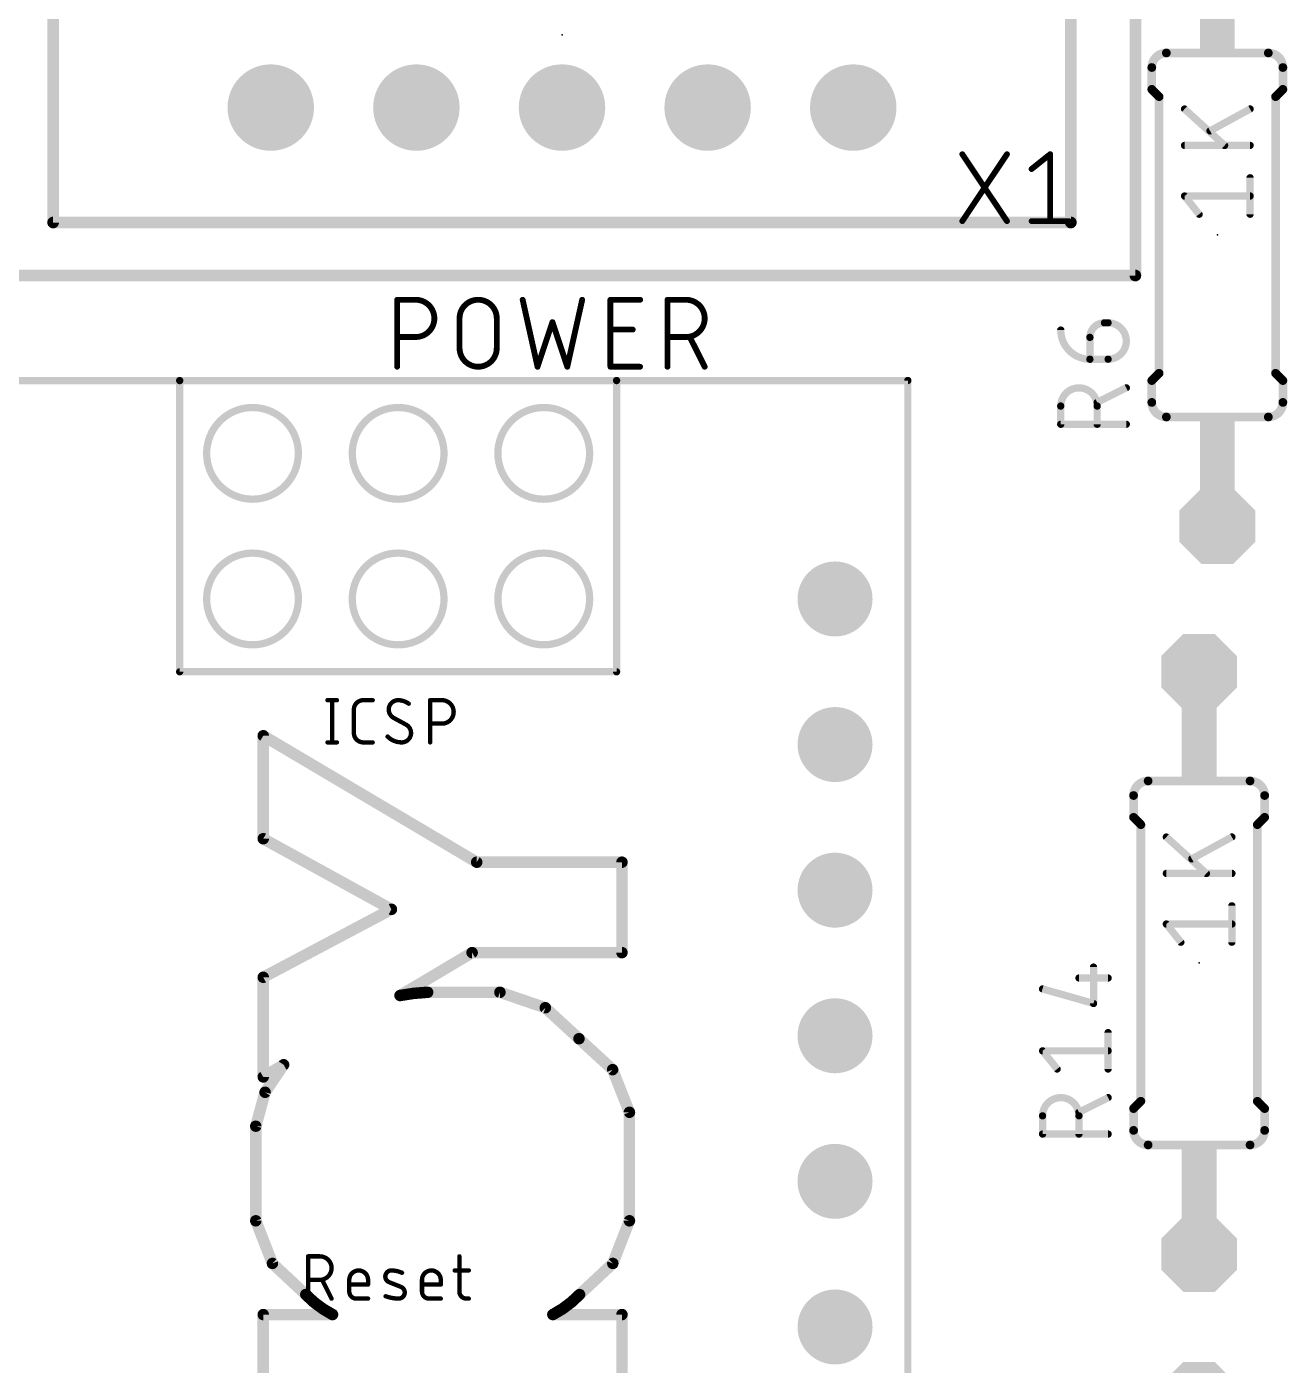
# Model space of a CAD drawing. Header units: millimetres. Extents: x 2963 to 3070, y 976 to 1104.
# Drawn here: x 2976.92 to 2998.9, y 1026.27 to 1049.62 of the extents above; entities that cross this region are included whole.
import ezdxf

# ---------------------------------------------------------------- set-up
doc = ezdxf.new("R2010")
doc.units = ezdxf.units.MM
doc.layers.add('PCB', color=31, linetype='Continuous')

# ---------------------------------------------------------------- blocks, each defined once
blk = doc.blocks.new('ROUNDP')
at = {"const_width": 0.5}
blk.add_lwpolyline([(0, -0.25, 1), (0, 0.25, 1), (0, -0.25)], format="xyb", dxfattribs=at)
blk = doc.blocks.new('RECT')
blk.add_solid([(-0.5, -0.5), (0.5, -0.5), (-0.5, 0.5), (0.5, 0.5)])
blk = doc.blocks.new('OCTAGONP')
at = {"const_width": 0.5}
blk.add_lwpolyline([(-0.25, -0.1036), (-0.25, 0.1036), (-0.1036, 0.25), (0.1036, 0.25), (0.25, 0.1036), (0.25, -0.1036), (0.1036, -0.25), (-0.1036, -0.25), (-0.25, -0.1036), (-0.25, 0.1036)], dxfattribs=at)

msp = doc.modelspace()

# ---------------------------------------------------------------- linework, layer by layer
at = {"layer": 'PCB'}
for points, const_width in [([(2996.252, 1053.676), (2996.252, 1045.276)], 0.203), ([(2977.377, 1046.201), (2977.377, 1052.751)], 0.203), ([(2995.127, 1052.751), (2995.127, 1046.201)], 0.203), ([(2996.793, 1049.159), (2998.571, 1049.159)], 0.152), ([(2996.539, 1048.905), (2996.539, 1048.524)], 0.152), ([(2998.825, 1048.905), (2998.825, 1048.524)], 0.152), ([(2996.666, 1048.397), (2996.539, 1048.524)], 0.152), ([(2996.666, 1043.571), (2996.666, 1048.397)], 0.152), ([(2998.698, 1048.397), (2998.825, 1048.524)], 0.152), ([(2998.698, 1043.571), (2998.698, 1048.397)], 0.152), ([(2997.11, 1048.181), (2997.809, 1047.546)], 0.127), ([(2998.253, 1048.181), (2997.555, 1047.8)], 0.127), ([(2998.253, 1047.546), (2997.11, 1047.546)], 0.127), ([(2993.234, 1046.225), (2994.013, 1047.393)], 0.102), ([(2993.234, 1047.393), (2994.013, 1046.225)], 0.102), ([(2994.442, 1047.134), (2994.766, 1047.393)], 0.102), ([(2994.766, 1047.393), (2994.766, 1046.225)], 0.102), ([(2998.253, 1046.346), (2998.253, 1046.981)], 0.127), ([(2997.364, 1046.346), (2997.11, 1046.663)], 0.127), ([(2997.11, 1046.663), (2998.253, 1046.663)], 0.127), ([(2995.127, 1046.201), (2977.377, 1046.201)], 0.203), ([(2994.442, 1046.225), (2995.091, 1046.225)], 0.102), ([(2996.252, 1045.276), (2976.252, 1045.276)], 0.203), ([(2983.377, 1043.685), (2983.377, 1044.853)], 0.102), ([(2983.377, 1044.853), (2983.701, 1044.853)], 0.102), ([(2985.566, 1044.853), (2985.825, 1043.685)], 0.102), ([(2986.344, 1043.685), (2986.604, 1044.853)], 0.102), ([(2987.096, 1043.685), (2987.096, 1044.853)], 0.102), ([(2987.096, 1044.853), (2987.615, 1044.853)], 0.102), ([(2988.092, 1043.685), (2988.092, 1044.853)], 0.102), ([(2988.092, 1044.853), (2988.416, 1044.853)], 0.102), ([(2984.465, 1044.01), (2984.465, 1044.529)], 0.102), ([(2985.114, 1044.529), (2985.114, 1044.01)], 0.102), ([(2985.825, 1043.685), (2986.085, 1044.464)], 0.102), ([(2986.085, 1044.464), (2986.344, 1043.685)], 0.102), ([(2995.713, 1044.451), (2995.777, 1044.451)], 0.127), ([(2983.701, 1044.204), (2983.377, 1044.204)], 0.102), ([(2987.096, 1044.334), (2987.486, 1044.334)], 0.102), ([(2988.416, 1044.204), (2988.092, 1044.204)], 0.102), ([(2988.741, 1043.685), (2988.481, 1044.204)], 0.102), ([(2995.459, 1043.816), (2995.459, 1044.197)], 0.127), ([(2987.615, 1043.685), (2987.096, 1043.685)], 0.102), ([(2995.777, 1043.816), (2995.459, 1043.816)], 0.127), ([(2974.504, 1043.444), (2979.584, 1043.444)], 0.127), ([(2979.584, 1043.444), (2987.204, 1043.444)], 0.127), ([(2979.584, 1043.444), (2979.584, 1038.364)], 0.127), ([(2987.204, 1043.444), (2992.284, 1043.444)], 0.127), ([(2987.204, 1038.364), (2987.204, 1043.444)], 0.127), ([(2992.284, 1043.444), (2992.284, 1000.264)], 0.127), ([(2996.666, 1043.571), (2996.539, 1043.444)], 0.152), ([(2996.539, 1043.063), (2996.539, 1043.444)], 0.152), ([(2998.698, 1043.571), (2998.825, 1043.444)], 0.152), ([(2998.825, 1043.063), (2998.825, 1043.444)], 0.152), ([(2996.094, 1043.317), (2995.586, 1043.063)], 0.127), ([(2994.951, 1042.682), (2994.951, 1042.999)], 0.127), ([(2995.586, 1042.999), (2995.586, 1042.682)], 0.127), ([(2996.793, 1042.809), (2998.571, 1042.809)], 0.152), ([(2996.094, 1042.682), (2994.951, 1042.682)], 0.127), ([(2997.682, 1040.904), (2997.682, 1041.92)], 0.61), ([(2997.364, 1038.364), (2997.364, 1037.348)], 0.61), ([(2979.584, 1038.364), (2987.204, 1038.364)], 0.127), ([(2982.162, 1037.868), (2982.326, 1037.868)], 0.0762), ([(2982.244, 1037.868), (2982.244, 1037.132)], 0.0762), ([(2982.786, 1037.868), (2982.95, 1037.868)], 0.0762), ([(2983.953, 1037.132), (2983.953, 1037.868)], 0.0762), ([(2983.953, 1037.868), (2984.158, 1037.868)], 0.0762), ([(2982.622, 1037.295), (2982.622, 1037.705)], 0.0762), ([(2983.537, 1037.439), (2983.312, 1037.561)], 0.0762), ([(2984.158, 1037.459), (2983.953, 1037.459)], 0.0762), ([(2981.041, 1035.451), (2981.041, 1037.248)], 0.2), ([(2981.041, 1037.248), (2984.764, 1035.042)], 0.2), ([(2982.162, 1037.132), (2982.326, 1037.132)], 0.0762), ([(2982.95, 1037.132), (2982.786, 1037.132)], 0.0762), ([(2996.475, 1036.459), (2998.253, 1036.459)], 0.152), ([(2996.221, 1036.205), (2996.221, 1035.824)], 0.152), ([(2998.507, 1036.205), (2998.507, 1035.824)], 0.152), ([(2996.348, 1035.697), (2996.221, 1035.824)], 0.152), ([(2998.38, 1035.697), (2998.507, 1035.824)], 0.152), ([(2983.277, 1034.22), (2981.041, 1035.451)], 0.2), ([(2996.348, 1030.871), (2996.348, 1035.697)], 0.152), ([(2998.38, 1030.871), (2998.38, 1035.697)], 0.152), ([(2996.793, 1035.481), (2997.491, 1034.846)], 0.127), ([(2997.936, 1035.481), (2997.237, 1035.1)], 0.127), ([(2984.764, 1035.042), (2987.298, 1035.042)], 0.2), ([(2987.298, 1035.042), (2987.298, 1033.464)], 0.2), ([(2997.936, 1034.846), (2996.793, 1034.846)], 0.127), ([(2981.041, 1033.034), (2983.277, 1034.22)], 0.2), ([(2997.936, 1033.646), (2997.936, 1034.281)], 0.127), ([(2997.047, 1033.646), (2996.793, 1033.963)], 0.127), ([(2996.793, 1033.963), (2997.936, 1033.963)], 0.127), ([(2984.684, 1033.464), (2983.427, 1032.716)], 0.2), ([(2987.298, 1033.464), (2984.684, 1033.464)], 0.2), ([(2995.523, 1032.577), (2995.523, 1033.212)], 0.127), ([(2981.041, 1031.296), (2981.041, 1033.034)], 0.2), ([(2995.269, 1033.021), (2995.777, 1033.021)], 0.127), ([(2983.427, 1032.716), (2983.661, 1032.753)], 0.2), ([(2983.661, 1032.753), (2983.909, 1032.773)], 0.2), ([(2983.909, 1032.773), (2985.169, 1032.773)], 0.2), ([(2985.169, 1032.773), (2985.961, 1032.503)], 0.2), ([(2994.634, 1032.831), (2995.523, 1032.577)], 0.127), ([(2985.961, 1032.503), (2986.548, 1031.963)], 0.2), ([(2986.548, 1031.963), (2987.135, 1031.423)], 0.2), ([(2995.777, 1031.434), (2995.777, 1032.069)], 0.127), ([(2994.888, 1031.434), (2994.634, 1031.751)], 0.127), ([(2994.634, 1031.751), (2995.777, 1031.751)], 0.127), ([(2981.397, 1031.508), (2981.041, 1031.296)], 0.2), ([(2981.073, 1031.028), (2981.397, 1031.508)], 0.2), ([(2987.135, 1031.423), (2987.428, 1030.679)], 0.2), ([(2980.911, 1030.436), (2981.073, 1031.028)], 0.2), ([(2995.777, 1030.934), (2995.269, 1030.68)], 0.127), ([(2996.348, 1030.871), (2996.221, 1030.744)], 0.152), ([(2998.38, 1030.871), (2998.507, 1030.744)], 0.152), ([(2987.428, 1030.679), (2987.428, 1028.786)], 0.2), ([(2994.634, 1030.299), (2994.634, 1030.617)], 0.127), ([(2995.269, 1030.617), (2995.269, 1030.299)], 0.127), ([(2996.221, 1030.363), (2996.221, 1030.744)], 0.152), ([(2998.507, 1030.363), (2998.507, 1030.744)], 0.152), ([(2980.911, 1028.786), (2980.911, 1030.436)], 0.2), ([(2995.777, 1030.299), (2994.634, 1030.299)], 0.127), ([(2996.475, 1030.109), (2998.253, 1030.109)], 0.152), ([(2997.364, 1028.204), (2997.364, 1029.22)], 0.61), ([(2981.202, 1028.042), (2980.911, 1028.786)], 0.2), ([(2987.428, 1028.786), (2987.138, 1028.042)], 0.2), ([(2981.783, 1027.499), (2981.202, 1028.042)], 0.2), ([(2981.823, 1027.429), (2981.823, 1028.166)], 0.0762), ([(2981.823, 1028.166), (2982.028, 1028.166)], 0.0762), ([(2984.462, 1028.166), (2984.462, 1027.552)], 0.0762), ([(2987.138, 1028.042), (2986.558, 1027.499)], 0.2), ([(2984.381, 1027.92), (2984.626, 1027.92)], 0.0762), ([(2982.028, 1027.756), (2981.823, 1027.756)], 0.0762), ([(2982.232, 1027.429), (2982.069, 1027.756)], 0.0762), ([(2982.542, 1027.552), (2982.542, 1027.756)], 0.0762), ([(2982.869, 1027.674), (2982.542, 1027.674)], 0.0762), ([(2982.869, 1027.756), (2982.869, 1027.674)], 0.0762), ([(2983.442, 1027.634), (2983.237, 1027.715)], 0.0762), ([(2983.81, 1027.552), (2983.81, 1027.756)], 0.0762), ([(2984.137, 1027.674), (2983.81, 1027.674)], 0.0762), ([(2984.137, 1027.756), (2984.137, 1027.674)], 0.0762), ([(2981.926, 1027.366), (2981.783, 1027.499)], 0.2), ([(2982.081, 1027.25), (2981.926, 1027.366)], 0.2), ([(2982.869, 1027.429), (2982.664, 1027.429)], 0.0762), ([(2984.137, 1027.429), (2983.932, 1027.429)], 0.0762), ([(2984.585, 1027.429), (2984.626, 1027.429)], 0.0762), ([(2986.416, 1027.366), (2986.261, 1027.25)], 0.2), ([(2986.558, 1027.499), (2986.416, 1027.366)], 0.2), ([(2981.041, 1024.274), (2981.041, 1027.15)], 0.2), ([(2981.041, 1027.15), (2982.25, 1027.15)], 0.2), ([(2982.25, 1027.15), (2982.081, 1027.25)], 0.2), ([(2986.261, 1027.25), (2986.092, 1027.15)], 0.2), ([(2986.092, 1027.15), (2987.298, 1027.15)], 0.2), ([(2987.298, 1027.15), (2987.298, 1025.58)], 0.2)]:
    msp.add_lwpolyline(points, dxfattribs=dict(at, const_width=const_width))
for points, const_width in [([(2996.793, 1049.159, 0.4142), (2996.539, 1048.905)], 0.152), ([(2996.793, 1049.197, 1), (2996.793, 1049.121)], 0.0762), ([(2996.793, 1049.121, 1), (2996.793, 1049.197)], 0.0762), ([(2998.825, 1048.905, 0.4142), (2998.571, 1049.159)], 0.152), ([(2998.571, 1049.197, 1), (2998.571, 1049.121)], 0.0762), ([(2998.571, 1049.121, 1), (2998.571, 1049.197)], 0.0762), ([(2996.577, 1048.905, 1), (2996.501, 1048.905)], 0.0762), ([(2996.501, 1048.905, 1), (2996.577, 1048.905)], 0.0762), ([(2998.863, 1048.905, 1), (2998.787, 1048.905)], 0.0762), ([(2998.787, 1048.905, 1), (2998.863, 1048.905)], 0.0762), ([(2996.501, 1048.524, 1), (2996.577, 1048.524)], 0.0762), ([(2996.566, 1048.551, 1), (2996.512, 1048.497)], 0.0762), ([(2996.704, 1048.397, 1), (2996.628, 1048.397)], 0.0762), ([(2996.639, 1048.37, 1), (2996.693, 1048.424)], 0.0762), ([(2998.736, 1048.397, 1), (2998.66, 1048.397)], 0.0762), ([(2998.671, 1048.424, 1), (2998.725, 1048.37)], 0.0762), ([(2998.787, 1048.524, 1), (2998.863, 1048.524)], 0.0762), ([(2998.852, 1048.497, 1), (2998.798, 1048.551)], 0.0762), ([(2997.132, 1048.204, 1), (2997.089, 1048.157)], 0.0635), ([(2998.268, 1048.153, 1), (2998.238, 1048.209)], 0.0635), ([(2997.539, 1047.828, 1), (2997.57, 1047.772)], 0.0635), ([(2997.11, 1047.578, 1), (2997.11, 1047.514)], 0.0635), ([(2997.787, 1047.522, 1), (2997.83, 1047.569)], 0.0635), ([(2998.253, 1047.514, 1), (2998.253, 1047.578)], 0.0635), ([(2993.255, 1047.407, 1), (2993.213, 1047.379)], 0.0508), ([(2994.034, 1047.379, 1), (2993.992, 1047.407)], 0.0508), ([(2994.792, 1047.393, 1), (2994.741, 1047.393)], 0.0508), ([(2994.782, 1047.374, 1), (2994.75, 1047.413)], 0.0508), ([(2994.426, 1047.154, 1), (2994.458, 1047.114)], 0.0508), ([(2998.285, 1046.981, 1), (2998.221, 1046.981)], 0.0635), ([(2997.135, 1046.683, 1), (2997.085, 1046.643)], 0.0635), ([(2997.11, 1046.695, 1), (2997.11, 1046.631)], 0.0635), ([(2998.253, 1046.631, 1), (2998.253, 1046.695)], 0.0635), ([(2977.377, 1046.252, 1), (2977.377, 1046.15)], 0.102), ([(2995.127, 1046.15, 1), (2995.127, 1046.252)], 0.102), ([(2997.339, 1046.326, 1), (2997.389, 1046.365)], 0.0635), ([(2998.221, 1046.346, 1), (2998.285, 1046.346)], 0.0635), ([(2977.326, 1046.201, 1), (2977.427, 1046.201)], 0.102), ([(2993.213, 1046.239, 1), (2993.255, 1046.211)], 0.0508), ([(2993.992, 1046.211, 1), (2994.034, 1046.239)], 0.0508), ([(2994.442, 1046.25, 1), (2994.442, 1046.2)], 0.0508), ([(2994.741, 1046.225, 1), (2994.792, 1046.225)], 0.0508), ([(2995.076, 1046.201, 1), (2995.177, 1046.201)], 0.102), ([(2995.091, 1046.2, 1), (2995.091, 1046.25)], 0.0508), ([(2996.252, 1045.225, 1), (2996.252, 1045.327)], 0.102), ([(2996.201, 1045.276, 1), (2996.302, 1045.276)], 0.102), ([(2983.402, 1044.853, 1), (2983.352, 1044.853)], 0.0508), ([(2983.377, 1044.879, 1), (2983.377, 1044.828)], 0.0508), ([(2983.701, 1044.204, 1), (2983.701, 1044.853)], 0.102), ([(2983.701, 1044.879, 1), (2983.701, 1044.828)], 0.0508), ([(2983.701, 1044.828, 1), (2983.701, 1044.879)], 0.0508), ([(2985.114, 1044.529, 1), (2984.465, 1044.529)], 0.102), ([(2985.59, 1044.859, 1), (2985.541, 1044.848)], 0.0508), ([(2986.629, 1044.848, 1), (2986.579, 1044.859)], 0.0508), ([(2987.121, 1044.853, 1), (2987.071, 1044.853)], 0.0508), ([(2987.096, 1044.879, 1), (2987.096, 1044.828)], 0.0508), ([(2987.615, 1044.828, 1), (2987.615, 1044.879)], 0.0508), ([(2988.117, 1044.853, 1), (2988.066, 1044.853)], 0.0508), ([(2988.092, 1044.879, 1), (2988.092, 1044.828)], 0.0508), ([(2988.416, 1044.204, 1), (2988.416, 1044.853)], 0.102), ([(2988.416, 1044.879, 1), (2988.416, 1044.828)], 0.0508), ([(2988.416, 1044.828, 1), (2988.416, 1044.879)], 0.0508), ([(2984.49, 1044.529, 1), (2984.439, 1044.529)], 0.0508), ([(2984.439, 1044.529, 1), (2984.49, 1044.529)], 0.0508), ([(2985.139, 1044.529, 1), (2985.089, 1044.529)], 0.0508), ([(2985.089, 1044.529, 1), (2985.139, 1044.529)], 0.0508), ([(2986.109, 1044.472, 1), (2986.061, 1044.456)], 0.0508), ([(2986.109, 1044.456, 1), (2986.061, 1044.472)], 0.0508), ([(2995.713, 1044.451, 0.4142), (2995.459, 1044.197)], 0.127), ([(2995.713, 1044.483, 1), (2995.713, 1044.42)], 0.0635), ([(2995.713, 1044.42, 1), (2995.713, 1044.483)], 0.0635), ([(2995.777, 1043.816, 1), (2995.777, 1044.451)], 0.127), ([(2995.777, 1044.483, 1), (2995.777, 1044.42)], 0.0635), ([(2995.777, 1044.42, 1), (2995.777, 1044.483)], 0.0635), ([(2983.377, 1044.23, 1), (2983.377, 1044.179)], 0.0508), ([(2983.701, 1044.23, 1), (2983.701, 1044.179)], 0.0508), ([(2983.701, 1044.179, 1), (2983.701, 1044.23)], 0.0508), ([(2987.096, 1044.359, 1), (2987.096, 1044.309)], 0.0508), ([(2987.486, 1044.309, 1), (2987.486, 1044.359)], 0.0508), ([(2988.092, 1044.23, 1), (2988.092, 1044.179)], 0.0508), ([(2988.416, 1044.23, 1), (2988.416, 1044.179)], 0.0508), ([(2988.416, 1044.179, 1), (2988.416, 1044.23)], 0.0508), ([(2988.504, 1044.216, 1), (2988.458, 1044.193)], 0.0508), ([(2994.951, 1044.324, 0.4142), (2995.459, 1043.816)], 0.127), ([(2994.983, 1044.324, 1), (2994.919, 1044.324)], 0.0635), ([(2995.491, 1044.197, 1), (2995.427, 1044.197)], 0.0635), ([(2995.427, 1044.197, 1), (2995.491, 1044.197)], 0.0635), ([(2984.465, 1044.01, 1), (2985.114, 1044.01)], 0.102), ([(2984.49, 1044.01, 1), (2984.439, 1044.01)], 0.0508), ([(2984.439, 1044.01, 1), (2984.49, 1044.01)], 0.0508), ([(2985.139, 1044.01, 1), (2985.089, 1044.01)], 0.0508), ([(2985.089, 1044.01, 1), (2985.139, 1044.01)], 0.0508), ([(2985.801, 1043.693, 1), (2985.849, 1043.677)], 0.0508), ([(2986.32, 1043.677, 1), (2986.369, 1043.693)], 0.0508), ([(2987.096, 1043.71, 1), (2987.096, 1043.66)], 0.0508), ([(2987.615, 1043.66, 1), (2987.615, 1043.71)], 0.0508), ([(2988.718, 1043.674, 1), (2988.764, 1043.696)], 0.0508), ([(2995.459, 1043.848, 1), (2995.459, 1043.785)], 0.0635), ([(2995.427, 1043.816, 1), (2995.491, 1043.816)], 0.0635), ([(2995.459, 1043.785, 1), (2995.459, 1043.848)], 0.0635), ([(2995.777, 1043.848, 1), (2995.777, 1043.785)], 0.0635), ([(2995.777, 1043.785, 1), (2995.777, 1043.848)], 0.0635), ([(2979.584, 1043.475, 1), (2979.584, 1043.412)], 0.0635), ([(2979.616, 1043.444, 1), (2979.552, 1043.444)], 0.0635), ([(2979.584, 1043.412, 1), (2979.584, 1043.475)], 0.0635), ([(2983.352, 1043.685, 1), (2983.402, 1043.685)], 0.0508), ([(2985.8, 1043.679, 1), (2985.85, 1043.69)], 0.0508), ([(2986.32, 1043.69, 1), (2986.369, 1043.679)], 0.0508), ([(2987.071, 1043.685, 1), (2987.121, 1043.685)], 0.0508), ([(2987.204, 1043.475, 1), (2987.204, 1043.412)], 0.0635), ([(2987.236, 1043.444, 1), (2987.172, 1043.444)], 0.0635), ([(2987.204, 1043.412, 1), (2987.204, 1043.475)], 0.0635), ([(2988.066, 1043.685, 1), (2988.117, 1043.685)], 0.0508), ([(2992.316, 1043.444, 1), (2992.252, 1043.444)], 0.0635), ([(2992.284, 1043.412, 1), (2992.284, 1043.475)], 0.0635), ([(2996.577, 1043.444, 1), (2996.501, 1043.444)], 0.0762), ([(2996.512, 1043.471, 1), (2996.566, 1043.417)], 0.0762), ([(2996.628, 1043.571, 1), (2996.704, 1043.571)], 0.0762), ([(2996.693, 1043.544, 1), (2996.639, 1043.598)], 0.0762), ([(2998.66, 1043.571, 1), (2998.736, 1043.571)], 0.0762), ([(2998.725, 1043.598, 1), (2998.671, 1043.544)], 0.0762), ([(2998.863, 1043.444, 1), (2998.787, 1043.444)], 0.0762), ([(2998.798, 1043.417, 1), (2998.852, 1043.471)], 0.0762), ([(2995.586, 1042.999, 1), (2994.951, 1042.999)], 0.127), ([(2996.108, 1043.288, 1), (2996.08, 1043.345)], 0.0635), ([(2980.854, 1041.374, 1), (2980.854, 1042.974, 1), (2980.854, 1041.374)], 0.127), ([(2983.394, 1041.374, 1), (2983.394, 1042.974, 1), (2983.394, 1041.374)], 0.127), ([(2983.394, 1041.374, 1), (2983.394, 1042.974, 1), (2983.394, 1041.374)], 0.127), ([(2985.934, 1041.374, 1), (2985.934, 1042.974, 1), (2985.934, 1041.374)], 0.127), ([(2994.983, 1042.999, 1), (2994.919, 1042.999)], 0.0635), ([(2994.919, 1042.999, 1), (2994.983, 1042.999)], 0.0635), ([(2995.572, 1043.091, 1), (2995.6, 1043.034)], 0.0635), ([(2995.618, 1042.999, 1), (2995.554, 1042.999)], 0.0635), ([(2995.554, 1042.999, 1), (2995.618, 1042.999)], 0.0635), ([(2996.539, 1043.063, 0.4142), (2996.793, 1042.809)], 0.152), ([(2996.577, 1043.063, 1), (2996.501, 1043.063)], 0.0762), ([(2996.501, 1043.063, 1), (2996.577, 1043.063)], 0.0762), ([(2998.571, 1042.809, 0.4142), (2998.825, 1043.063)], 0.152), ([(2998.863, 1043.063, 1), (2998.787, 1043.063)], 0.0762), ([(2998.787, 1043.063, 1), (2998.863, 1043.063)], 0.0762), ([(2996.793, 1042.847, 1), (2996.793, 1042.771)], 0.0762), ([(2996.793, 1042.771, 1), (2996.793, 1042.847)], 0.0762), ([(2998.571, 1042.847, 1), (2998.571, 1042.771)], 0.0762), ([(2998.571, 1042.771, 1), (2998.571, 1042.847)], 0.0762), ([(2994.951, 1042.713, 1), (2994.951, 1042.65)], 0.0635), ([(2994.919, 1042.682, 1), (2994.983, 1042.682)], 0.0635), ([(2995.554, 1042.682, 1), (2995.618, 1042.682)], 0.0635), ([(2996.094, 1042.65, 1), (2996.094, 1042.713)], 0.0635), ([(2997.834, 1041.92, 1), (2997.529, 1041.92)], 0.305), ([(2997.529, 1040.904, 1), (2997.834, 1040.904)], 0.305), ([(2980.854, 1038.834, 1), (2980.854, 1040.434, 1), (2980.854, 1038.834)], 0.127), ([(2983.394, 1038.834, 1), (2983.394, 1040.434, 1), (2983.394, 1038.834)], 0.127), ([(2985.934, 1038.834, 1), (2985.934, 1040.434, 1), (2985.934, 1038.834)], 0.127), ([(2997.517, 1038.364, 1), (2997.212, 1038.364)], 0.305), ([(2979.584, 1038.395, 1), (2979.584, 1038.332)], 0.0635), ([(2979.552, 1038.364, 1), (2979.616, 1038.364)], 0.0635), ([(2987.172, 1038.364, 1), (2987.236, 1038.364)], 0.0635), ([(2987.204, 1038.332, 1), (2987.204, 1038.395)], 0.0635), ([(2982.162, 1037.887, 1), (2982.162, 1037.849)], 0.0381), ([(2982.263, 1037.868, 1), (2982.225, 1037.868)], 0.0381), ([(2982.326, 1037.849, 1), (2982.326, 1037.887)], 0.0381), ([(2982.786, 1037.868, 0.4142), (2982.622, 1037.705)], 0.0762), ([(2982.786, 1037.887, 1), (2982.786, 1037.849)], 0.0381), ([(2982.786, 1037.849, 1), (2982.786, 1037.887)], 0.0381), ([(2982.95, 1037.849, 1), (2982.95, 1037.887)], 0.0381), ([(2983.394, 1037.868, 0.4142), (2983.23, 1037.705)], 0.0762), ([(2983.578, 1037.807, 0.1623), (2983.394, 1037.868)], 0.0762), ([(2983.394, 1037.887, 1), (2983.394, 1037.849)], 0.0381), ([(2983.394, 1037.849, 1), (2983.394, 1037.887)], 0.0381), ([(2983.972, 1037.868, 1), (2983.934, 1037.868)], 0.0381), ([(2983.953, 1037.887, 1), (2983.953, 1037.849)], 0.0381), ([(2984.158, 1037.459, 1), (2984.158, 1037.868)], 0.0762), ([(2984.158, 1037.887, 1), (2984.158, 1037.849)], 0.0381), ([(2984.158, 1037.849, 1), (2984.158, 1037.887)], 0.0381), ([(2982.641, 1037.705, 1), (2982.603, 1037.705)], 0.0381), ([(2982.603, 1037.705, 1), (2982.641, 1037.705)], 0.0381), ([(2983.23, 1037.705, 0.2656), (2983.312, 1037.561)], 0.0762), ([(2983.249, 1037.705, 1), (2983.211, 1037.705)], 0.0381), ([(2983.211, 1037.705, 1), (2983.249, 1037.705)], 0.0381), ([(2983.567, 1037.792, 1), (2983.59, 1037.822)], 0.0381), ([(2983.321, 1037.578, 1), (2983.303, 1037.545)], 0.0381), ([(2983.303, 1037.545, 1), (2983.322, 1037.578)], 0.0381), ([(2983.619, 1037.295, 0.2656), (2983.537, 1037.439)], 0.0762), ([(2983.547, 1037.455, 1), (2983.528, 1037.422)], 0.0381), ([(2983.528, 1037.422, 1), (2983.546, 1037.455)], 0.0381), ([(2983.953, 1037.478, 1), (2983.953, 1037.44)], 0.0381), ([(2984.158, 1037.478, 1), (2984.158, 1037.44)], 0.0381), ([(2984.158, 1037.44, 1), (2984.158, 1037.478)], 0.0381), ([(2997.212, 1037.348, 1), (2997.517, 1037.348)], 0.305), ([(2981.091, 1037.248, 1), (2980.991, 1037.248)], 0.1), ([(2981.067, 1037.291, 1), (2981.016, 1037.205)], 0.1), ([(2982.622, 1037.295, 0.4142), (2982.786, 1037.132)], 0.0762), ([(2982.641, 1037.295, 1), (2982.603, 1037.295)], 0.0381), ([(2982.603, 1037.295, 1), (2982.641, 1037.295)], 0.0381), ([(2983.21, 1037.234, 0.2), (2983.455, 1037.132)], 0.0762), ([(2983.223, 1037.247, 1), (2983.196, 1037.221)], 0.0381), ([(2983.455, 1037.132, 0.4142), (2983.619, 1037.295)], 0.0762), ([(2983.638, 1037.295, 1), (2983.6, 1037.295)], 0.0381), ([(2983.6, 1037.295, 1), (2983.638, 1037.295)], 0.0381), ([(2982.162, 1037.151, 1), (2982.162, 1037.113)], 0.0381), ([(2982.225, 1037.132, 1), (2982.263, 1037.132)], 0.0381), ([(2982.326, 1037.113, 1), (2982.326, 1037.151)], 0.0381), ([(2982.786, 1037.151, 1), (2982.786, 1037.113)], 0.0381), ([(2982.786, 1037.113, 1), (2982.786, 1037.151)], 0.0381), ([(2982.95, 1037.113, 1), (2982.95, 1037.151)], 0.0381), ([(2983.455, 1037.151, 1), (2983.455, 1037.113)], 0.0381), ([(2983.455, 1037.113, 1), (2983.455, 1037.151)], 0.0381), ([(2983.934, 1037.132, 1), (2983.972, 1037.132)], 0.0381), ([(2996.475, 1036.459, 0.4142), (2996.221, 1036.205)], 0.152), ([(2996.475, 1036.497, 1), (2996.475, 1036.421)], 0.0762), ([(2996.475, 1036.421, 1), (2996.475, 1036.497)], 0.0762), ([(2998.507, 1036.205, 0.4142), (2998.253, 1036.459)], 0.152), ([(2998.253, 1036.497, 1), (2998.253, 1036.421)], 0.0762), ([(2998.253, 1036.421, 1), (2998.253, 1036.497)], 0.0762), ([(2996.259, 1036.205, 1), (2996.183, 1036.205)], 0.0762), ([(2998.545, 1036.205, 1), (2998.469, 1036.205)], 0.0762), ([(2996.183, 1036.205, 1), (2996.259, 1036.205)], 0.0762), ([(2998.469, 1036.205, 1), (2998.545, 1036.205)], 0.0762), ([(2996.248, 1035.851, 1), (2996.194, 1035.797)], 0.0762), ([(2996.183, 1035.824, 1), (2996.259, 1035.824)], 0.0762), ([(2998.469, 1035.824, 1), (2998.545, 1035.824)], 0.0762), ([(2998.534, 1035.797, 1), (2998.48, 1035.851)], 0.0762), ([(2981.066, 1035.495, 1), (2981.017, 1035.408)], 0.1), ([(2996.386, 1035.697, 1), (2996.31, 1035.697)], 0.0762), ([(2996.321, 1035.67, 1), (2996.375, 1035.724)], 0.0762), ([(2998.418, 1035.697, 1), (2998.342, 1035.697)], 0.0762), ([(2998.353, 1035.724, 1), (2998.407, 1035.67)], 0.0762), ([(2980.991, 1035.451, 1), (2981.091, 1035.451)], 0.1), ([(2996.814, 1035.504, 1), (2996.771, 1035.457)], 0.0635), ([(2997.951, 1035.453, 1), (2997.92, 1035.509)], 0.0635), ([(2984.764, 1035.092, 1), (2984.764, 1034.992)], 0.1), ([(2984.739, 1034.999, 1), (2984.79, 1035.085)], 0.1), ([(2987.348, 1035.042, 1), (2987.248, 1035.042)], 0.1), ([(2987.298, 1034.992, 1), (2987.298, 1035.092)], 0.1), ([(2997.222, 1035.128, 1), (2997.252, 1035.072)], 0.0635), ([(2996.793, 1034.878, 1), (2996.793, 1034.814)], 0.0635), ([(2997.47, 1034.822, 1), (2997.513, 1034.869)], 0.0635), ([(2997.936, 1034.814, 1), (2997.936, 1034.878)], 0.0635), ([(2983.3, 1034.175, 1), (2983.253, 1034.264)], 0.1), ([(2983.253, 1034.176, 1), (2983.301, 1034.263)], 0.1), ([(2997.967, 1034.281, 1), (2997.904, 1034.281)], 0.0635), ([(2996.817, 1033.983, 1), (2996.768, 1033.943)], 0.0635), ([(2996.793, 1033.995, 1), (2996.793, 1033.931)], 0.0635), ([(2997.936, 1033.931, 1), (2997.936, 1033.995)], 0.0635), ([(2997.022, 1033.626, 1), (2997.071, 1033.665)], 0.0635), ([(2984.684, 1033.514, 1), (2984.684, 1033.414)], 0.1), ([(2984.71, 1033.421, 1), (2984.659, 1033.507)], 0.1), ([(2987.248, 1033.464, 1), (2987.348, 1033.464)], 0.1), ([(2987.298, 1033.414, 1), (2987.298, 1033.514)], 0.1), ([(2997.904, 1033.646, 1), (2997.967, 1033.646)], 0.0635), ([(2995.554, 1033.212, 1), (2995.491, 1033.212)], 0.0635), ([(2981.091, 1033.034, 1), (2980.991, 1033.034)], 0.1), ([(2981.018, 1033.078, 1), (2981.065, 1032.99)], 0.1), ([(2995.269, 1033.053, 1), (2995.269, 1032.99)], 0.0635), ([(2995.777, 1032.99, 1), (2995.777, 1033.053)], 0.0635), ([(2983.402, 1032.759, 1), (2983.453, 1032.673)], 0.1), ([(2983.42, 1032.766, 1), (2983.435, 1032.667)], 0.1), ([(2983.657, 1032.803, 1), (2983.665, 1032.703)], 0.1), ([(2983.669, 1032.704, 1), (2983.654, 1032.803)], 0.1), ([(2983.909, 1032.823, 1), (2983.909, 1032.723)], 0.1), ([(2983.913, 1032.723, 1), (2983.905, 1032.822)], 0.1), ([(2985.185, 1032.82, 1), (2985.153, 1032.725)], 0.1), ([(2985.169, 1032.723, 1), (2985.169, 1032.823)], 0.1), ([(2994.642, 1032.861, 1), (2994.625, 1032.8)], 0.0635), ([(2985.995, 1032.539, 1), (2985.927, 1032.466)], 0.1), ([(2985.945, 1032.455, 1), (2985.977, 1032.55)], 0.1), ([(2995.491, 1032.577, 1), (2995.554, 1032.577)], 0.0635), ([(2995.514, 1032.546, 1), (2995.531, 1032.607)], 0.0635), ([(2986.582, 1031.999, 1), (2986.514, 1031.926)], 0.1), ([(2986.514, 1031.926, 1), (2986.582, 1031.999)], 0.1), ([(2995.808, 1032.069, 1), (2995.745, 1032.069)], 0.0635), ([(2994.658, 1031.771, 1), (2994.609, 1031.732)], 0.0635), ([(2994.634, 1031.783, 1), (2994.634, 1031.72)], 0.0635), ([(2995.777, 1031.72, 1), (2995.777, 1031.783)], 0.0635), ([(2981.438, 1031.48, 1), (2981.355, 1031.536)], 0.1), ([(2981.422, 1031.465, 1), (2981.371, 1031.551)], 0.1), ([(2981.016, 1031.339, 1), (2981.067, 1031.253)], 0.1), ([(2980.991, 1031.296, 1), (2981.091, 1031.296)], 0.1), ([(2987.181, 1031.441, 1), (2987.088, 1031.404)], 0.1), ([(2987.101, 1031.386, 1), (2987.168, 1031.459)], 0.1), ([(2994.863, 1031.414, 1), (2994.912, 1031.454)], 0.0635), ([(2995.745, 1031.434, 1), (2995.808, 1031.434)], 0.0635), ([(2981.122, 1031.015, 1), (2981.025, 1031.041)], 0.1), ([(2981.032, 1031.056, 1), (2981.115, 1031)], 0.1), ([(2995.269, 1030.617, 1), (2994.634, 1030.617)], 0.127), ([(2995.791, 1030.906, 1), (2995.762, 1030.963)], 0.0635), ([(2996.31, 1030.871, 1), (2996.386, 1030.871)], 0.0762), ([(2996.375, 1030.844, 1), (2996.321, 1030.898)], 0.0762), ([(2998.407, 1030.898, 1), (2998.353, 1030.844)], 0.0762), ([(2998.342, 1030.871, 1), (2998.418, 1030.871)], 0.0762), ([(2987.478, 1030.679, 1), (2987.378, 1030.679)], 0.1), ([(2987.382, 1030.661, 1), (2987.475, 1030.697)], 0.1), ([(2994.665, 1030.617, 1), (2994.602, 1030.617)], 0.0635), ([(2994.602, 1030.617, 1), (2994.665, 1030.617)], 0.0635), ([(2995.254, 1030.709, 1), (2995.283, 1030.652)], 0.0635), ([(2995.3, 1030.617, 1), (2995.237, 1030.617)], 0.0635), ([(2995.237, 1030.617, 1), (2995.3, 1030.617)], 0.0635), ([(2996.259, 1030.744, 1), (2996.183, 1030.744)], 0.0762), ([(2996.194, 1030.771, 1), (2996.248, 1030.717)], 0.0762), ([(2998.545, 1030.744, 1), (2998.469, 1030.744)], 0.0762), ([(2998.48, 1030.717, 1), (2998.534, 1030.771)], 0.0762), ([(2980.961, 1030.436, 1), (2980.861, 1030.436)], 0.1), ([(2980.863, 1030.45, 1), (2980.959, 1030.423)], 0.1), ([(2996.221, 1030.363, 0.4142), (2996.475, 1030.109)], 0.152), ([(2996.259, 1030.363, 1), (2996.183, 1030.363)], 0.0762), ([(2998.253, 1030.109, 0.4142), (2998.507, 1030.363)], 0.152), ([(2998.545, 1030.363, 1), (2998.469, 1030.363)], 0.0762), ([(2994.634, 1030.331, 1), (2994.634, 1030.267)], 0.0635), ([(2994.602, 1030.299, 1), (2994.665, 1030.299)], 0.0635), ([(2995.237, 1030.299, 1), (2995.3, 1030.299)], 0.0635), ([(2995.777, 1030.267, 1), (2995.777, 1030.331)], 0.0635), ([(2996.183, 1030.363, 1), (2996.259, 1030.363)], 0.0762), ([(2996.475, 1030.147, 1), (2996.475, 1030.071)], 0.0762), ([(2996.475, 1030.071, 1), (2996.475, 1030.147)], 0.0762), ([(2998.253, 1030.147, 1), (2998.253, 1030.071)], 0.0762), ([(2998.253, 1030.071, 1), (2998.253, 1030.147)], 0.0762), ([(2998.469, 1030.363, 1), (2998.545, 1030.363)], 0.0762), ([(2997.517, 1029.22, 1), (2997.212, 1029.22)], 0.305), ([(2980.958, 1028.804, 1), (2980.865, 1028.768)], 0.1), ([(2980.861, 1028.786, 1), (2980.961, 1028.786)], 0.1), ([(2987.378, 1028.786, 1), (2987.478, 1028.786)], 0.1), ([(2987.475, 1028.768, 1), (2987.381, 1028.804)], 0.1), ([(2997.212, 1028.204, 1), (2997.517, 1028.204)], 0.305), ([(2981.236, 1028.079, 1), (2981.168, 1028.006)], 0.1), ([(2981.155, 1028.024, 1), (2981.248, 1028.06)], 0.1), ([(2981.842, 1028.166, 1), (2981.804, 1028.166)], 0.0381), ([(2981.823, 1028.185, 1), (2981.823, 1028.147)], 0.0381), ([(2982.028, 1027.756, 1), (2982.028, 1028.166)], 0.0762), ([(2982.028, 1028.185, 1), (2982.028, 1028.147)], 0.0381), ([(2982.028, 1028.147, 1), (2982.028, 1028.185)], 0.0381), ([(2984.481, 1028.166, 1), (2984.443, 1028.166)], 0.0381), ([(2987.092, 1028.06, 1), (2987.185, 1028.024)], 0.1), ([(2987.172, 1028.006, 1), (2987.104, 1028.079)], 0.1), ([(2982.869, 1027.756, 1), (2982.542, 1027.756)], 0.0762), ([(2983.278, 1027.92, 0.8318), (2983.237, 1027.715)], 0.0762), ([(2983.462, 1027.879, 0.1025), (2983.278, 1027.92)], 0.0762), ([(2983.278, 1027.939, 1), (2983.278, 1027.901)], 0.0381), ([(2983.278, 1027.901, 1), (2983.278, 1027.939)], 0.0381), ([(2983.454, 1027.862, 1), (2983.47, 1027.896)], 0.0381), ([(2984.137, 1027.756, 1), (2983.81, 1027.756)], 0.0762), ([(2984.381, 1027.939, 1), (2984.381, 1027.901)], 0.0381), ([(2984.626, 1027.901, 1), (2984.626, 1027.939)], 0.0381), ([(2981.823, 1027.775, 1), (2981.823, 1027.737)], 0.0381), ([(2982.028, 1027.775, 1), (2982.028, 1027.737)], 0.0381), ([(2982.028, 1027.737, 1), (2982.028, 1027.775)], 0.0381), ([(2982.086, 1027.765, 1), (2982.052, 1027.748)], 0.0381), ([(2982.561, 1027.756, 1), (2982.523, 1027.756)], 0.0381), ([(2982.523, 1027.756, 1), (2982.561, 1027.756)], 0.0381), ([(2982.542, 1027.694, 1), (2982.542, 1027.655)], 0.0381), ([(2982.888, 1027.756, 1), (2982.85, 1027.756)], 0.0381), ([(2982.85, 1027.756, 1), (2982.888, 1027.756)], 0.0381), ([(2982.85, 1027.674, 1), (2982.888, 1027.674)], 0.0381), ([(2982.869, 1027.655, 1), (2982.869, 1027.694)], 0.0381), ([(2983.244, 1027.733, 1), (2983.23, 1027.698)], 0.0381), ([(2983.23, 1027.698, 1), (2983.244, 1027.733)], 0.0381), ([(2983.401, 1027.429, 0.8318), (2983.442, 1027.634)], 0.0762), ([(2983.449, 1027.651, 1), (2983.435, 1027.616)], 0.0381), ([(2983.435, 1027.616, 1), (2983.449, 1027.651)], 0.0381), ([(2983.81, 1027.694, 1), (2983.81, 1027.655)], 0.0381), ([(2983.829, 1027.756, 1), (2983.791, 1027.756)], 0.0381), ([(2983.791, 1027.756, 1), (2983.829, 1027.756)], 0.0381), ([(2984.156, 1027.756, 1), (2984.118, 1027.756)], 0.0381), ([(2984.118, 1027.756, 1), (2984.156, 1027.756)], 0.0381), ([(2984.118, 1027.674, 1), (2984.156, 1027.674)], 0.0381), ([(2984.137, 1027.655, 1), (2984.137, 1027.694)], 0.0381), ([(2981.817, 1027.536, 1), (2981.749, 1027.463)], 0.1), ([(2981.749, 1027.463, 1), (2981.817, 1027.536)], 0.1), ([(2981.804, 1027.429, 1), (2981.842, 1027.429)], 0.0381), ([(2981.955, 1027.406, 1), (2981.896, 1027.326)], 0.1), ([(2981.891, 1027.33, 1), (2981.96, 1027.403)], 0.1), ([(2982.215, 1027.42, 1), (2982.249, 1027.437)], 0.0381), ([(2982.542, 1027.552, 0.4142), (2982.664, 1027.429)], 0.0762), ([(2982.561, 1027.552, 1), (2982.523, 1027.552)], 0.0381), ([(2982.523, 1027.552, 1), (2982.561, 1027.552)], 0.0381), ([(2982.664, 1027.448, 1), (2982.664, 1027.41)], 0.0381), ([(2982.664, 1027.41, 1), (2982.664, 1027.448)], 0.0381), ([(2982.869, 1027.41, 1), (2982.869, 1027.448)], 0.0381), ([(2983.176, 1027.47, 0.083), (2983.401, 1027.429)], 0.0762), ([(2983.182, 1027.488, 1), (2983.169, 1027.452)], 0.0381), ([(2983.401, 1027.448, 1), (2983.4, 1027.41)], 0.0381), ([(2983.4, 1027.41, 1), (2983.401, 1027.448)], 0.0381), ([(2983.81, 1027.552, 0.4142), (2983.932, 1027.429)], 0.0762), ([(2983.829, 1027.552, 1), (2983.791, 1027.552)], 0.0381), ([(2983.791, 1027.552, 1), (2983.829, 1027.552)], 0.0381), ([(2983.932, 1027.448, 1), (2983.932, 1027.41)], 0.0381), ([(2983.932, 1027.41, 1), (2983.932, 1027.448)], 0.0381), ([(2984.137, 1027.41, 1), (2984.137, 1027.448)], 0.0381), ([(2984.462, 1027.552, 0.4142), (2984.585, 1027.429)], 0.0762), ([(2984.481, 1027.552, 1), (2984.443, 1027.552)], 0.0381), ([(2984.443, 1027.552, 1), (2984.481, 1027.552)], 0.0381), ([(2984.585, 1027.448, 1), (2984.585, 1027.41)], 0.0381), ([(2984.585, 1027.41, 1), (2984.585, 1027.448)], 0.0381), ([(2984.626, 1027.41, 1), (2984.626, 1027.448)], 0.0381), ([(2986.382, 1027.403, 1), (2986.45, 1027.33)], 0.1), ([(2986.446, 1027.326, 1), (2986.386, 1027.406)], 0.1), ([(2986.524, 1027.536, 1), (2986.592, 1027.463)], 0.1), ([(2986.592, 1027.463, 1), (2986.524, 1027.536)], 0.1), ([(2981.091, 1027.15, 1), (2980.991, 1027.15)], 0.1), ([(2981.041, 1027.2, 1), (2981.041, 1027.1)], 0.1), ([(2982.107, 1027.293, 1), (2982.056, 1027.207)], 0.1), ([(2982.051, 1027.21, 1), (2982.111, 1027.29)], 0.1), ([(2982.224, 1027.107, 1), (2982.275, 1027.193)], 0.1), ([(2982.25, 1027.1, 1), (2982.25, 1027.2)], 0.1), ([(2986.092, 1027.2, 1), (2986.092, 1027.1)], 0.1), ([(2986.067, 1027.193, 1), (2986.118, 1027.107)], 0.1), ([(2986.231, 1027.29, 1), (2986.291, 1027.21)], 0.1), ([(2986.286, 1027.207, 1), (2986.235, 1027.293)], 0.1), ([(2987.348, 1027.15, 1), (2987.248, 1027.15)], 0.1), ([(2987.298, 1027.1, 1), (2987.298, 1027.2)], 0.1)]:
    msp.add_lwpolyline(points, format="xyb", dxfattribs=dict(at, const_width=const_width))
for p in [(2986.252, 1049.476), (2997.682, 1045.984), (2997.364, 1033.284)]:
    msp.add_point(p, dxfattribs=at)

# ---------------------------------------------------------------- block references
for name, p, xscale, yscale, rotation in [('RECT', (2997.682, 1049.59), 0.8636, 0.6096, 270), ('ROUNDP', (2981.172, 1048.206), 1.508, 1.508, 180), ('ROUNDP', (2981.172, 1048.206), 1.508, 1.508, 180), ('ROUNDP', (2983.712, 1048.206), 1.508, 1.508, 180), ('ROUNDP', (2983.712, 1048.206), 1.508, 1.508, 180), ('ROUNDP', (2986.252, 1048.206), 1.508, 1.508, 180), ('ROUNDP', (2986.252, 1048.206), 1.508, 1.508, 180), ('ROUNDP', (2988.792, 1048.206), 1.508, 1.508, 180), ('ROUNDP', (2988.792, 1048.206), 1.508, 1.508, 180), ('ROUNDP', (2991.332, 1048.206), 1.508, 1.508, 180), ('ROUNDP', (2991.332, 1048.206), 1.508, 1.508, 180), ('RECT', (2997.682, 1042.377), 0.8636, 0.6096, 270), ('OCTAGONP', (2997.682, 1040.904), 1.3208, 1.3208, 270), ('OCTAGONP', (2997.682, 1040.904), 1.3208, 1.3208, 270), ('ROUNDP', (2991.014, 1039.634), 1.308, 1.308, 90), ('ROUNDP', (2991.014, 1039.634), 1.308, 1.308, 90), ('OCTAGONP', (2997.364, 1038.364), 1.3208, 1.3208, 270), ('OCTAGONP', (2997.364, 1038.364), 1.3208, 1.3208, 270), ('ROUNDP', (2991.014, 1037.094), 1.308, 1.308, 90), ('ROUNDP', (2991.014, 1037.094), 1.308, 1.308, 90), ('RECT', (2997.364, 1036.89), 0.8636, 0.6096, 270), ('ROUNDP', (2991.014, 1034.554), 1.308, 1.308, 90), ('ROUNDP', (2991.014, 1034.554), 1.308, 1.308, 90), ('ROUNDP', (2991.014, 1032.014), 1.308, 1.308, 90), ('ROUNDP', (2991.014, 1032.014), 1.308, 1.308, 90), ('ROUNDP', (2991.014, 1029.474), 1.308, 1.308, 90), ('ROUNDP', (2991.014, 1029.474), 1.308, 1.308, 90), ('RECT', (2997.364, 1029.677), 0.8636, 0.6096, 270), ('OCTAGONP', (2997.364, 1028.204), 1.3208, 1.3208, 270), ('OCTAGONP', (2997.364, 1028.204), 1.3208, 1.3208, 270), ('ROUNDP', (2991.014, 1026.934), 1.308, 1.308, 90), ('ROUNDP', (2991.014, 1026.934), 1.308, 1.308, 90), ('OCTAGONP', (2997.364, 1025.664), 1.3208, 1.3208, 270), ('OCTAGONP', (2997.364, 1025.664), 1.3208, 1.3208, 270)]:
    msp.add_blockref(name, p, dxfattribs=dict(at, xscale=xscale, yscale=yscale, rotation=rotation))

doc.saveas('drawing.dxf')
